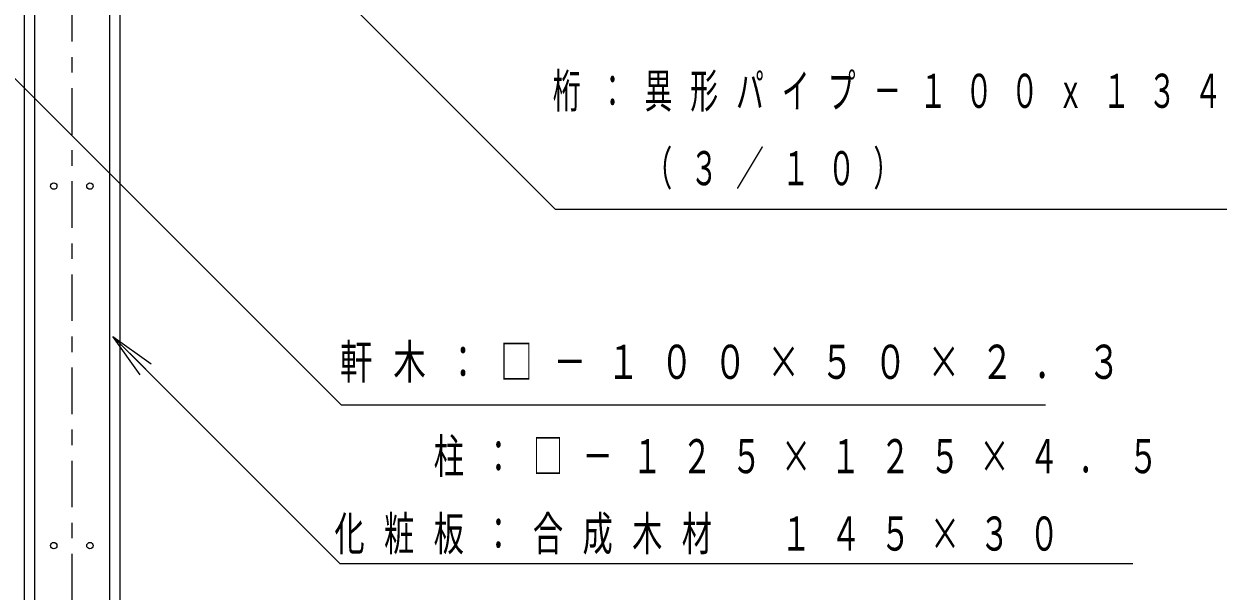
# Model space of a CAD drawing. Units: millimetres on the paper. Extents: x -385 to 0, y 0 to 267.
# Drawn here: x -141 to -64.1, y 161.2 to 197.8 of the extents above; entities that cross this region are included whole.
import ezdxf

# ---------------------------------------------------------------- set-up
doc = ezdxf.new("R2010")
doc.units = ezdxf.units.MM
doc.linetypes.add('USER2', pattern=[6, 3, -1, 1, -1])
doc.layers.add('LY_1', color=190, linetype='Continuous', lineweight=25)
doc.styles.add('ＭＳ ゴシック', font='')
doc.styles.get('ＭＳ ゴシック').set_extended_font_data('MS Gothic')

msp = doc.modelspace()

# ---------------------------------------------------------------- linework, layer by layer
at = {"layer": 'LY_1', "color": 7, "linetype": 'USER2', "lineweight": 13}
msp.add_line((-137.909, 229.611), (-137.909, 105.35), dxfattribs=at)
at = {"layer": 'LY_1', "color": 40}
for p, q in [((-140.992, 212.304), (-140.992, 139.138)), ((-134.826, 212.304), (-134.826, 139.138))]:
    msp.add_line(p, q, dxfattribs=at)
at = {"layer": 'LY_1', "color": 40, "lineweight": 13}
for p, q in [((-140.326, 212.304), (-140.326, 139.138)), ((-135.492, 212.304), (-135.492, 139.138))]:
    msp.add_line(p, q, dxfattribs=at)
at = {"layer": 'LY_1', "color": 7, "lineweight": 13}
for p, q in [((-135.273, 177.621), (-133.152, 175.499)), ((-135.273, 177.621), (-132.799, 175.853)), ((-133.506, 175.146), (-135.273, 177.621))]:
    msp.add_line(p, q, dxfattribs=at)
for points in [[(-136.395, 215.429), (-106.776, 185.812), (-49.507, 185.812)], [(-157.877, 210.535), (-120.554, 173.212), (-75.168, 173.212)], [(-135.273, 177.621), (-120.636, 162.983), (-69.543, 162.983)]]:
    msp.add_lwpolyline(points, dxfattribs=at)
at = {"layer": 'LY_1', "color": 7}
for centre in [(-139.076, 187.304), (-136.742, 187.304), (-139.076, 164.138), (-136.742, 164.138)]:
    msp.add_circle(centre, 0.208, dxfattribs=at)

# ---------------------------------------------------------------- texts
at = {"layer": 'LY_1', "color": 7, "char_height": 2.199, "attachment_point": 4, "style": 'ＭＳ ゴシック'}
for s, insert in [('\\T1.64;\\W0.6;桁：異形パイプ－１００ｘ１３４ｘ３．５', (-106.924, 193.312)), ('\\T1.64;\\W0.6;\u3000\u3000（３／１０）\u3000\u3000\u3000\u3000\u3000\u3000\u3000\u3000\u3000\u3000\u3000', (-106.924, 188.312)), ('\\T1.64;\\W0.7;軒木：□－１００×５０×２．３', (-120.642, 175.862)), ('\\T1.64;\\W0.65;\u3000\u3000柱：□－１２５×１２５×４．５', (-120.992, 169.783)), ('\\T1.64;\\W0.65;化粧板：合成木材\u3000１４５×３０\u3000\u3000', (-120.992, 164.783))]:
    msp.add_mtext(s, dxfattribs=dict(at, insert=insert))

doc.saveas('drawing.dxf')
